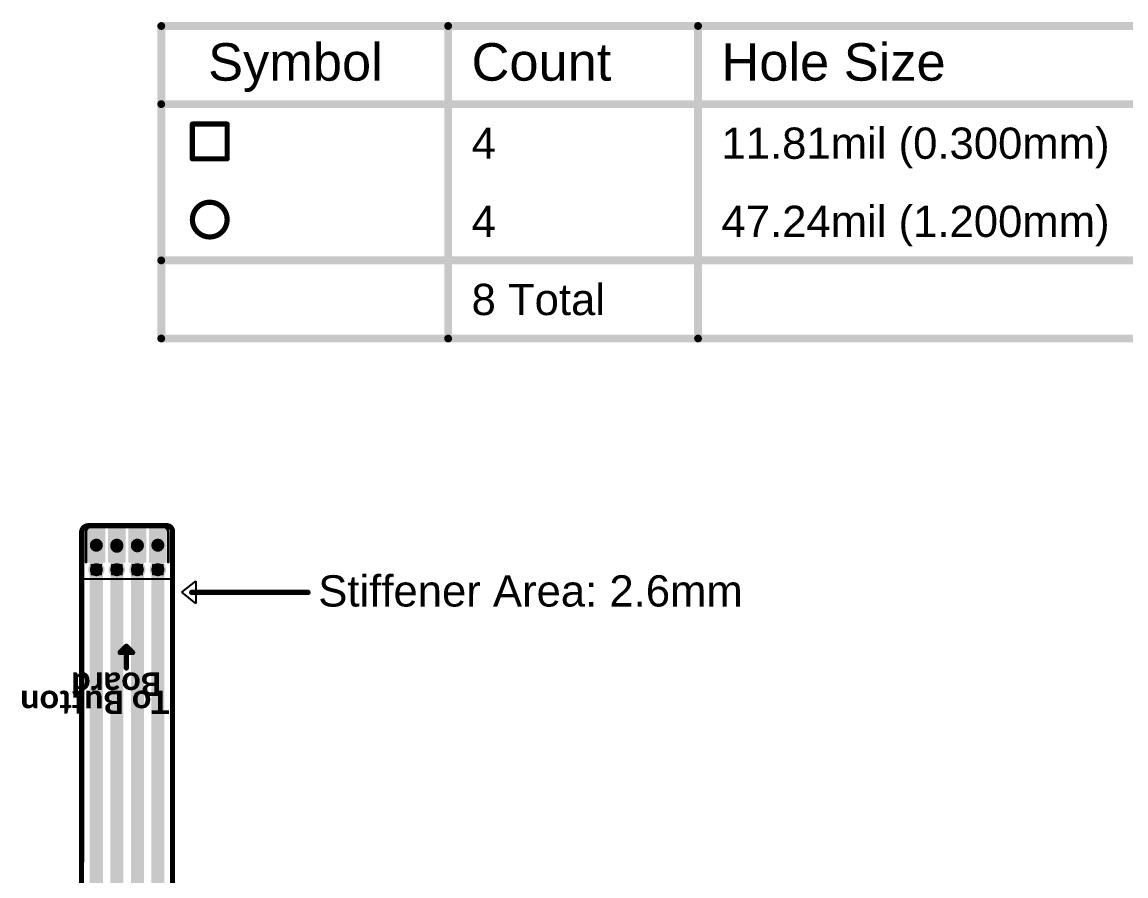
# Model space of a CAD drawing. Header units: inches. Extents: x -1 to 224, y -2 to 82.
# Drawn here: x -0.6 to 53.2, y 39.9 to 81.5 of the extents above; entities that cross this region are included whole.
import ezdxf

# ---------------------------------------------------------------- set-up
doc = ezdxf.new("R2010")
doc.units = ezdxf.units.IN
for name, color, linetype in [('Board Outline', 216, 'Continuous'), ('Bottom Layer', 5, 'Continuous'), ('Bottom Overlay', 54, 'Continuous'), ('Bottom Paste', 16, 'Continuous'), ('Bottom Solder', 6, 'Continuous'), ('Drill Drawing', 1, 'Continuous'), ('Fabrication info', 76, 'Continuous'), ('Top Layer', 1, 'Continuous'), ('Top Overlay', 2, 'Continuous'), ('Top Paste', 8, 'Continuous'), ('Top Solder', 216, 'Continuous'), ('Via Holes', 16, 'Continuous')]:
    doc.layers.add(name, color=color, linetype=linetype)
doc.styles.add('Arial', font='', dxfattribs={"height": 0.2})
doc.styles.add('Calibri_Bold', font='', dxfattribs={"height": 0.2})
doc.styles.get('Arial').set_extended_font_data('Arial')
doc.styles.get('Calibri_Bold').set_extended_font_data('Calibri', bold=True)

# ---------------------------------------------------------------- blocks, each defined once
blk = doc.blocks.new('FPC_1MM_4P___NEW_B_5')
at = {"layer": 'Bottom Layer'}
for points in [[(-1.83500014, 0.8769997699999998), (-1.16499894, 0.8769997699999998), (-1.16499894, -0.62299977), (-1.83500014, -0.62299977)], [(-0.8349996, 0.8769997699999998), (-0.1649984, 0.8769997699999998), (-0.1649984, -0.62299977), (-0.8349996, -0.62299977)], [(0.16500094, 0.8769997699999998), (0.8350021400000001, 0.8769997699999998), (0.8350021400000001, -0.62299977), (0.16500094, -0.62299977)], [(1.16499894, 0.8769997699999998), (1.83500014, 0.8769997699999998), (1.83500014, -0.62299977), (1.16499894, -0.62299977)]]:
    blk.add_hatch(color=5, dxfattribs=at).paths.add_polyline_path(points)
at = {"layer": 'Bottom Paste'}
for points in [[(-1.83500014, 0.8769997699999998), (-1.16499894, 0.8769997699999998), (-1.16499894, -0.62299977), (-1.83500014, -0.62299977)], [(-0.8349996, 0.8769997699999998), (-0.1649984, 0.8769997699999998), (-0.1649984, -0.62299977), (-0.8349996, -0.62299977)], [(0.16500094, 0.8769997699999998), (0.8350021400000001, 0.8769997699999998), (0.8350021400000001, -0.62299977), (0.16500094, -0.62299977)], [(1.16499894, 0.8769997699999998), (1.83500014, 0.8769997699999998), (1.83500014, -0.62299977), (1.16499894, -0.62299977)]]:
    blk.add_hatch(color=16, dxfattribs=at).paths.add_polyline_path(points)
at = {"layer": 'Bottom Solder'}
for points in [[(-1.93660014, 0.97859977), (-1.06339894, 0.97859977), (-1.06339894, -0.72459977), (-1.93660014, -0.72459977)], [(-0.9365995999999999, 0.97859977), (-0.0633984, 0.97859977), (-0.0633984, -0.72459977), (-0.9365995999999999, -0.72459977)], [(0.06340093999999999, 0.97859977), (0.93660214, 0.97859977), (0.93660214, -0.72459977), (0.06340093999999999, -0.72459977)], [(1.06339894, 0.97859977), (1.93660014, 0.97859977), (1.93660014, -0.72459977), (1.06339894, -0.72459977)]]:
    blk.add_hatch(color=6, dxfattribs=at).paths.add_polyline_path(points)
at = {"layer": 'Bottom Overlay'}
for points in [[(-2.0066, 0.9532010399999999, 0.127, 0.127, 0), (-2.0066, -0.508, 0.127, 0.127, 0)], [(2.0066, 0.9532010399999999, 0.127, 0.127, 0), (2.0066, -0.508, 0.127, 0.127, 0)], [(-1.7131411, -0.79563468, 0.127, 0.127, -0.4097912525257469), (-2.0066, -0.508, 0.127, 0.127, 0)], [(2.0066, -0.508, 0.127, 0.127, -0.4097912525257469), (1.7131411, -0.79563468, 0.127, 0.127, 0)], [(1.7131411, -0.79563468, 0.127, 0.127, 0), (-1.7131411, -0.79563468, 0.127, 0.127, 0)]]:
    blk.add_lwpolyline(points, format="xyseb", dxfattribs=at)
for points in [[(-2.03835, 0.9532010399999999, 0.0635, 0.0635, 1), (-1.97485, 0.9532010399999999, 0.0635, 0.0635, 1)], [(1.97485, 0.9532010399999999, 0.0635, 0.0635, 1), (2.03835, 0.9532010399999999, 0.0635, 0.0635, 1)], [(-2.03835, -0.508, 0.0635, 0.0635, 1), (-1.97485, -0.508, 0.0635, 0.0635, 1)], [(-2.03835, -0.508, 0.0635, 0.0635, 1), (-1.97485, -0.508, 0.0635, 0.0635, 1)], [(1.97485, -0.508, 0.0635, 0.0635, 1), (2.03835, -0.508, 0.0635, 0.0635, 1)], [(1.97485, -0.508, 0.0635, 0.0635, 1), (2.03835, -0.508, 0.0635, 0.0635, 1)], [(-1.7448911, -0.79563468, 0.0635, 0.0635, 1), (-1.6813911, -0.79563468, 0.0635, 0.0635, 1)], [(-1.7448911, -0.79563468, 0.0635, 0.0635, 1), (-1.6813911, -0.79563468, 0.0635, 0.0635, 1)], [(1.6813911, -0.79563468, 0.0635, 0.0635, 1), (1.7448911, -0.79563468, 0.0635, 0.0635, 1)], [(1.6813911, -0.79563468, 0.0635, 0.0635, 1), (1.7448911, -0.79563468, 0.0635, 0.0635, 1)]]:
    blk.add_lwpolyline(points, format="xyseb", close=True, dxfattribs=at)

msp = doc.modelspace()

# ---------------------------------------------------------------- hatches: boundary and pattern name
at = {"layer": 'Bottom Layer'}
h = msp.add_hatch(color=5, dxfattribs=at)
edge = h.paths.add_edge_path()
edge.add_arc((3.00472094, 54.82006308), 0.2999994, 0, 360)
h = msp.add_hatch(color=5, dxfattribs=at)
edge = h.paths.add_edge_path()
edge.add_arc((4.00472148, 54.82006308), 0.2999994, 0, 360)
h = msp.add_hatch(color=5, dxfattribs=at)
edge = h.paths.add_edge_path()
edge.add_arc((5.00472202, 54.82006308), 0.2999994, 0, 360)
h = msp.add_hatch(color=5, dxfattribs=at)
edge = h.paths.add_edge_path()
edge.add_arc((6.00472002, 54.82006308), 0.2999994, 0, 360)
at = {"layer": 'Bottom Solder'}
h = msp.add_hatch(color=6, dxfattribs=at)
edge = h.paths.add_edge_path()
edge.add_arc((3.00472094, 54.82006308), 0.4015993999999999, 0, 360)
h = msp.add_hatch(color=6, dxfattribs=at)
edge = h.paths.add_edge_path()
edge.add_arc((4.00472148, 54.82006308), 0.4015993999999999, 0, 360)
h = msp.add_hatch(color=6, dxfattribs=at)
edge = h.paths.add_edge_path()
edge.add_arc((5.00472202, 54.82006308), 0.4015993999999999, 0, 360)
h = msp.add_hatch(color=6, dxfattribs=at)
edge = h.paths.add_edge_path()
edge.add_arc((6.00472002, 54.82006308), 0.4015993999999999, 0, 360)
at = {"layer": 'Top Layer'}
for points in [[(2.66972034, 56.76386285), (3.33972154, 56.76386285), (3.33972154, 55.26386331), (2.66972034, 55.26386331)], [(3.66972088, 56.76386285), (4.33972208, 56.76386285), (4.33972208, 55.26386331), (3.66972088, 55.26386331)], [(4.669721419999999, 56.76386285), (5.33972262, 56.76386285), (5.33972262, 55.26386331), (4.669721419999999, 55.26386331)], [(5.66971942, 56.76386285), (6.33972062, 56.76386285), (6.33972062, 55.26386331), (5.66971942, 55.26386331)]]:
    msp.add_hatch(color=1, dxfattribs=at).paths.add_polyline_path(points)
h = msp.add_hatch(color=1, dxfattribs=at)
edge = h.paths.add_edge_path()
edge.add_arc((3.00472094, 54.82006308), 0.2999994, 0, 360)
h = msp.add_hatch(color=1, dxfattribs=at)
edge = h.paths.add_edge_path()
edge.add_arc((4.00472148, 54.82006308), 0.2999994, 0, 360)
h = msp.add_hatch(color=1, dxfattribs=at)
edge = h.paths.add_edge_path()
edge.add_arc((5.00472202, 54.82006308), 0.2999994, 0, 360)
h = msp.add_hatch(color=1, dxfattribs=at)
edge = h.paths.add_edge_path()
edge.add_arc((6.00472002, 54.82006308), 0.2999994, 0, 360)
at = {"layer": 'Top Paste'}
for points in [[(2.66972034, 56.76386285), (3.33972154, 56.76386285), (3.33972154, 55.26386331), (2.66972034, 55.26386331)], [(3.66972088, 56.76386285), (4.33972208, 56.76386285), (4.33972208, 55.26386331), (3.66972088, 55.26386331)], [(4.669721419999999, 56.76386285), (5.33972262, 56.76386285), (5.33972262, 55.26386331), (4.669721419999999, 55.26386331)], [(5.66971942, 56.76386285), (6.33972062, 56.76386285), (6.33972062, 55.26386331), (5.66971942, 55.26386331)]]:
    msp.add_hatch(color=8, dxfattribs=at).paths.add_polyline_path(points)
at = {"layer": 'Top Solder'}
for points in [[(2.56812034, 56.86546284999999), (3.44132154, 56.86546284999999), (3.44132154, 55.16226331), (2.56812034, 55.16226331)], [(3.568120879999999, 56.86546284999999), (4.441322079999999, 56.86546284999999), (4.441322079999999, 55.16226331), (3.568120879999999, 55.16226331)], [(4.56812142, 56.86546284999999), (5.44132262, 56.86546284999999), (5.44132262, 55.16226331), (4.56812142, 55.16226331)], [(5.568119419999999, 56.86546284999999), (6.44132062, 56.86546284999999), (6.44132062, 55.16226331), (5.568119419999999, 55.16226331)]]:
    msp.add_hatch(color=216, dxfattribs=at).paths.add_polyline_path(points)
h = msp.add_hatch(color=216, dxfattribs=at)
edge = h.paths.add_edge_path()
edge.add_arc((3.00472094, 54.82006308), 0.4015993999999999, 0, 360)
h = msp.add_hatch(color=216, dxfattribs=at)
edge = h.paths.add_edge_path()
edge.add_arc((4.00472148, 54.82006308), 0.4015993999999999, 0, 360)
h = msp.add_hatch(color=216, dxfattribs=at)
edge = h.paths.add_edge_path()
edge.add_arc((5.00472202, 54.82006308), 0.4015993999999999, 0, 360)
h = msp.add_hatch(color=216, dxfattribs=at)
edge = h.paths.add_edge_path()
edge.add_arc((6.00472002, 54.82006308), 0.4015993999999999, 0, 360)
at = {"layer": 'Via Holes'}
h = msp.add_hatch(color=7, dxfattribs=at)
edge = h.paths.add_edge_path()
edge.add_arc((3.00472094, 54.82006308), 0.1499997, 0, 360)
h = msp.add_hatch(color=7, dxfattribs=at)
edge = h.paths.add_edge_path()
edge.add_arc((4.00472148, 54.82006308), 0.1499997, 0, 360)
h = msp.add_hatch(color=7, dxfattribs=at)
edge = h.paths.add_edge_path()
edge.add_arc((5.00472202, 54.82006308), 0.1499997, 0, 360)
h = msp.add_hatch(color=7, dxfattribs=at)
edge = h.paths.add_edge_path()
edge.add_arc((6.00472002, 54.82006308), 0.1499997, 0, 360)

# ---------------------------------------------------------------- linework, layer by layer
at = {"layer": 'Board Outline'}
for points in [[(2.28888036, 56.64405232, 0.254, 0.254, -0.4097912525257468), (2.6033857, 56.96492544, 0.254, 0.254, 0)], [(2.6033857, 56.96492544, 0.254, 0.254, 0), (6.4416559, 56.96492544, 0.254, 0.254, 0)], [(6.4416559, 56.96696252, 0.254, 0.254, -0.4097912525257467), (6.722242079999999, 56.68069436, 0.254, 0.254, 0)], [(2.27333048, 6.1700664, 0.254, 0.254, 0), (2.28888036, 56.64406502, 0.254, 0.254, 0)], [(6.72162232, 6.1700664, 0.254, 0.254, 0), (6.72162994, 56.68006697999999, 0.254, 0.254, 0)]]:
    msp.add_lwpolyline(points, format="xyseb", dxfattribs=at)
for points in [[(2.5398857, 56.96492544, 0.127, 0.127, 1), (2.6668857, 56.96492544, 0.127, 0.127, 1)], [(2.5398857, 56.96492544, 0.127, 0.127, 1), (2.6668857, 56.96492544, 0.127, 0.127, 1)], [(6.3781559, 56.96696252, 0.127, 0.127, 1), (6.5051559, 56.96696252, 0.127, 0.127, 1)], [(6.3781559, 56.96492544, 0.127, 0.127, 1), (6.5051559, 56.96492544, 0.127, 0.127, 1)], [(2.22538036, 56.64406502, 0.127, 0.127, 1), (2.35238036, 56.64406502, 0.127, 0.127, 1)], [(2.22538036, 56.64405232, 0.127, 0.127, 1), (2.35238036, 56.64405232, 0.127, 0.127, 1)], [(6.658129939999999, 56.68006697999999, 0.127, 0.127, 1), (6.78512994, 56.68006697999999, 0.127, 0.127, 1)], [(6.658742079999999, 56.68069436, 0.127, 0.127, 1), (6.785742079999999, 56.68069436, 0.127, 0.127, 1)]]:
    msp.add_lwpolyline(points, format="xyseb", close=True, dxfattribs=at)
at = {"layer": 'Bottom Layer'}
for points in [[(3.00472094, 54.82006308, 0.635, 0.635, 0), (3.00472094, 56.01386308, 0.635, 0.635, 0)], [(4.00472148, 54.82006308, 0.635, 0.635, 0), (4.00472148, 55.96306054, 0.635, 0.635, 0)], [(4.00471894, 56.01386308, 0.508, 0.508, 0), (4.00472148, 56.01386054, 0.508, 0.508, 0)], [(5.00472202, 54.82006308, 0.635, 0.635, 0), (5.00472202, 55.98672572, 0.635, 0.635, 0)], [(6.00472002, 54.82006308, 0.635, 0.635, 0), (6.00472002, 56.01386308, 0.635, 0.635, 0)], [(3.00471332, 4.414502219999999, 0.635, 0.635, 0), (3.00472348, 54.82006308, 0.635, 0.635, 0)], [(4.00471894, 54.82006308, 0.635, 0.635, 0), (4.00472148, 3.14058808, 0.635, 0.635, 0)], [(5.004719479999999, 4.865458899999999, 0.635, 0.635, 0), (5.00472964, 54.82006308, 0.635, 0.635, 0)], [(6.0047124, 4.44539116, 0.635, 0.635, 0), (6.004722559999999, 54.82006308, 0.635, 0.635, 0)]]:
    msp.add_lwpolyline(points, format="xyseb", dxfattribs=at)
for points in [[(2.84597094, 56.01386308, 0.3175, 0.3175, 1), (3.16347094, 56.01386308, 0.3175, 0.3175, 1)], [(3.84597148, 55.96306054, 0.3175, 0.3175, 1), (4.16347148, 55.96306054, 0.3175, 0.3175, 1)], [(3.87771894, 56.01386308, 0.254, 0.254, 1), (4.13171894, 56.01386308, 0.254, 0.254, 1)], [(3.87772148, 56.01386054, 0.254, 0.254, 1), (4.13172148, 56.01386054, 0.254, 0.254, 1)], [(4.84597202, 55.98672572, 0.3175, 0.3175, 1), (5.163472019999999, 55.98672572, 0.3175, 0.3175, 1)], [(5.84597002, 56.01386308, 0.3175, 0.3175, 1), (6.163470019999999, 56.01386308, 0.3175, 0.3175, 1)], [(2.84597094, 54.82006308, 0.3175, 0.3175, 1), (3.16347094, 54.82006308, 0.3175, 0.3175, 1)], [(2.84597348, 54.82006308, 0.3175, 0.3175, 1), (3.16347348, 54.82006308, 0.3175, 0.3175, 1)], [(3.84596894, 54.82006308, 0.3175, 0.3175, 1), (4.16346894, 54.82006308, 0.3175, 0.3175, 1)], [(3.84597148, 54.82006308, 0.3175, 0.3175, 1), (4.16347148, 54.82006308, 0.3175, 0.3175, 1)], [(4.84597202, 54.82006308, 0.3175, 0.3175, 1), (5.163472019999999, 54.82006308, 0.3175, 0.3175, 1)], [(4.845979639999999, 54.82006308, 0.3175, 0.3175, 1), (5.16347964, 54.82006308, 0.3175, 0.3175, 1)], [(5.84597002, 54.82006308, 0.3175, 0.3175, 1), (6.163470019999999, 54.82006308, 0.3175, 0.3175, 1)], [(5.84597256, 54.82006308, 0.3175, 0.3175, 1), (6.16347256, 54.82006308, 0.3175, 0.3175, 1)]]:
    msp.add_lwpolyline(points, format="xyseb", close=True, dxfattribs=at)
at = {"layer": 'Drill Drawing'}
for points in [[(6.17162088, 81.3321589, 0.3809999999999999, 0.3809999999999999, 0), (223.78957274, 81.3321589, 0.3809999999999999, 0.3809999999999999, 0)], [(6.17162088, 66.09215889999999, 0.3809999999999999, 0.3809999999999999, 0), (6.17162088, 81.3321589, 0.3809999999999999, 0.3809999999999999, 0)], [(20.16386366, 66.09215889999999, 0.3809999999999999, 0.3809999999999999, 0), (20.16386366, 81.3321589, 0.3809999999999999, 0.3809999999999999, 0)], [(32.35282328, 66.09215889999999, 0.3809999999999999, 0.3809999999999999, 0), (32.35282328, 81.3321589, 0.3809999999999999, 0.3809999999999999, 0)], [(6.17162088, 77.5221589, 0.3809999999999999, 0.3809999999999999, 0), (223.78957274, 77.5221589, 0.3809999999999999, 0.3809999999999999, 0)], [(7.69033006, 76.54849054, 0.254, 0.254, 0), (9.3836617, 76.54849054, 0.254, 0.254, 0)], [(7.69033006, 74.85515889999999, 0.254, 0.254, 0), (7.69033006, 76.54849054, 0.254, 0.254, 0)], [(9.3836617, 74.85515889999999, 0.254, 0.254, 0), (9.3836617, 76.54849054, 0.254, 0.254, 0)], [(7.69033006, 74.85515889999999, 0.254, 0.254, 0), (9.3836617, 74.85515889999999, 0.254, 0.254, 0)], [(6.17162088, 69.9021589, 0.3809999999999999, 0.3809999999999999, 0), (223.78957274, 69.9021589, 0.3809999999999999, 0.3809999999999999, 0)], [(6.17162088, 66.09215889999999, 0.3809999999999999, 0.3809999999999999, 0), (223.78957274, 66.09215889999999, 0.3809999999999999, 0.3809999999999999, 0)], [(2.75072094, 55.07406307999999, 0.0508, 0.0508, 0), (3.25872094, 55.07406307999999, 0.0508, 0.0508, 0)], [(2.75072094, 54.56606307999999, 0.0508, 0.0508, 0), (2.75072094, 55.07406307999999, 0.0508, 0.0508, 0)], [(3.25872094, 54.56606307999999, 0.0508, 0.0508, 0), (3.25872094, 55.07406307999999, 0.0508, 0.0508, 0)], [(3.75072148, 55.07406307999999, 0.0508, 0.0508, 0), (4.258721479999999, 55.07406307999999, 0.0508, 0.0508, 0)], [(3.75072148, 54.56606307999999, 0.0508, 0.0508, 0), (3.75072148, 55.07406307999999, 0.0508, 0.0508, 0)], [(4.258721479999999, 54.56606307999999, 0.0508, 0.0508, 0), (4.258721479999999, 55.07406307999999, 0.0508, 0.0508, 0)], [(4.75072202, 55.07406307999999, 0.0508, 0.0508, 0), (5.25872202, 55.07406307999999, 0.0508, 0.0508, 0)], [(4.75072202, 54.56606307999999, 0.0508, 0.0508, 0), (4.75072202, 55.07406307999999, 0.0508, 0.0508, 0)], [(5.25872202, 54.56606307999999, 0.0508, 0.0508, 0), (5.25872202, 55.07406307999999, 0.0508, 0.0508, 0)], [(5.75072002, 55.07406307999999, 0.0508, 0.0508, 0), (6.258720019999999, 55.07406307999999, 0.0508, 0.0508, 0)], [(5.75072002, 54.56606307999999, 0.0508, 0.0508, 0), (5.75072002, 55.07406307999999, 0.0508, 0.0508, 0)], [(6.258720019999999, 54.56606307999999, 0.0508, 0.0508, 0), (6.258720019999999, 55.07406307999999, 0.0508, 0.0508, 0)], [(2.75072094, 54.56606307999999, 0.0508, 0.0508, 0), (3.25872094, 54.56606307999999, 0.0508, 0.0508, 0)], [(3.75072148, 54.56606307999999, 0.0508, 0.0508, 0), (4.258721479999999, 54.56606307999999, 0.0508, 0.0508, 0)], [(4.75072202, 54.56606307999999, 0.0508, 0.0508, 0), (5.25872202, 54.56606307999999, 0.0508, 0.0508, 0)], [(5.75072002, 54.56606307999999, 0.0508, 0.0508, 0), (6.258720019999999, 54.56606307999999, 0.0508, 0.0508, 0)]]:
    msp.add_lwpolyline(points, format="xyseb", dxfattribs=at)
for points in [[(6.07637088, 81.3321589, 0.1905, 0.1905, 1), (6.26687088, 81.3321589, 0.1905, 0.1905, 1)], [(6.07637088, 81.3321589, 0.1905, 0.1905, 1), (6.26687088, 81.3321589, 0.1905, 0.1905, 1)], [(20.06861366, 81.3321589, 0.1905, 0.1905, 1), (20.25911366, 81.3321589, 0.1905, 0.1905, 1)], [(32.25757328, 81.3321589, 0.1905, 0.1905, 1), (32.44807328, 81.3321589, 0.1905, 0.1905, 1)], [(6.07637088, 77.5221589, 0.1905, 0.1905, 1), (6.26687088, 77.5221589, 0.1905, 0.1905, 1)], [(7.62683006, 76.54849054, 0.127, 0.127, 1), (7.753830059999999, 76.54849054, 0.127, 0.127, 1)], [(7.62683006, 76.54849054, 0.127, 0.127, 1), (7.753830059999999, 76.54849054, 0.127, 0.127, 1)], [(9.3201617, 76.54849054, 0.127, 0.127, 1), (9.447161699999999, 76.54849054, 0.127, 0.127, 1)], [(9.3201617, 76.54849054, 0.127, 0.127, 1), (9.447161699999999, 76.54849054, 0.127, 0.127, 1)], [(7.62683006, 74.85515889999999, 0.127, 0.127, 1), (7.753830059999999, 74.85515889999999, 0.127, 0.127, 1)], [(7.62683006, 74.85515889999999, 0.127, 0.127, 1), (7.753830059999999, 74.85515889999999, 0.127, 0.127, 1)], [(9.3201617, 74.85515889999999, 0.127, 0.127, 1), (9.447161699999999, 74.85515889999999, 0.127, 0.127, 1)], [(9.3201617, 74.85515889999999, 0.127, 0.127, 1), (9.447161699999999, 74.85515889999999, 0.127, 0.127, 1)], [(9.3836617, 71.89182471999999, 0.254, 0.254, 1), (7.69033006, 71.89182471999999, 0.254, 0.254, 1)], [(7.62683006, 71.89182471999999, 0.127, 0.127, 1), (7.753830059999999, 71.89182471999999, 0.127, 0.127, 1)], [(9.3201617, 71.89182471999999, 0.127, 0.127, 1), (9.447161699999999, 71.89182471999999, 0.127, 0.127, 1)], [(6.07637088, 69.9021589, 0.1905, 0.1905, 1), (6.26687088, 69.9021589, 0.1905, 0.1905, 1)], [(6.07637088, 66.09215889999999, 0.1905, 0.1905, 1), (6.26687088, 66.09215889999999, 0.1905, 0.1905, 1)], [(6.07637088, 66.09215889999999, 0.1905, 0.1905, 1), (6.26687088, 66.09215889999999, 0.1905, 0.1905, 1)], [(20.06861366, 66.09215889999999, 0.1905, 0.1905, 1), (20.25911366, 66.09215889999999, 0.1905, 0.1905, 1)], [(32.25757328, 66.09215889999999, 0.1905, 0.1905, 1), (32.44807328, 66.09215889999999, 0.1905, 0.1905, 1)], [(2.73802094, 55.07406307999999, 0.0254, 0.0254, 1), (2.76342094, 55.07406307999999, 0.0254, 0.0254, 1)], [(2.73802094, 55.07406307999999, 0.0254, 0.0254, 1), (2.76342094, 55.07406307999999, 0.0254, 0.0254, 1)], [(3.24602094, 55.07406307999999, 0.0254, 0.0254, 1), (3.27142094, 55.07406307999999, 0.0254, 0.0254, 1)], [(3.24602094, 55.07406307999999, 0.0254, 0.0254, 1), (3.27142094, 55.07406307999999, 0.0254, 0.0254, 1)], [(3.73802148, 55.07406307999999, 0.0254, 0.0254, 1), (3.76342148, 55.07406307999999, 0.0254, 0.0254, 1)], [(3.73802148, 55.07406307999999, 0.0254, 0.0254, 1), (3.76342148, 55.07406307999999, 0.0254, 0.0254, 1)], [(4.24602148, 55.07406307999999, 0.0254, 0.0254, 1), (4.27142148, 55.07406307999999, 0.0254, 0.0254, 1)], [(4.24602148, 55.07406307999999, 0.0254, 0.0254, 1), (4.27142148, 55.07406307999999, 0.0254, 0.0254, 1)], [(4.73802202, 55.07406307999999, 0.0254, 0.0254, 1), (4.763422019999999, 55.07406307999999, 0.0254, 0.0254, 1)], [(4.73802202, 55.07406307999999, 0.0254, 0.0254, 1), (4.763422019999999, 55.07406307999999, 0.0254, 0.0254, 1)], [(5.24602202, 55.07406307999999, 0.0254, 0.0254, 1), (5.27142202, 55.07406307999999, 0.0254, 0.0254, 1)], [(5.24602202, 55.07406307999999, 0.0254, 0.0254, 1), (5.27142202, 55.07406307999999, 0.0254, 0.0254, 1)], [(5.73802002, 55.07406307999999, 0.0254, 0.0254, 1), (5.76342002, 55.07406307999999, 0.0254, 0.0254, 1)], [(5.73802002, 55.07406307999999, 0.0254, 0.0254, 1), (5.76342002, 55.07406307999999, 0.0254, 0.0254, 1)], [(6.24602002, 55.07406307999999, 0.0254, 0.0254, 1), (6.27142002, 55.07406307999999, 0.0254, 0.0254, 1)], [(6.24602002, 55.07406307999999, 0.0254, 0.0254, 1), (6.27142002, 55.07406307999999, 0.0254, 0.0254, 1)], [(2.73802094, 54.56606307999999, 0.0254, 0.0254, 1), (2.76342094, 54.56606307999999, 0.0254, 0.0254, 1)], [(2.73802094, 54.56606307999999, 0.0254, 0.0254, 1), (2.76342094, 54.56606307999999, 0.0254, 0.0254, 1)], [(3.24602094, 54.56606307999999, 0.0254, 0.0254, 1), (3.27142094, 54.56606307999999, 0.0254, 0.0254, 1)], [(3.24602094, 54.56606307999999, 0.0254, 0.0254, 1), (3.27142094, 54.56606307999999, 0.0254, 0.0254, 1)], [(3.73802148, 54.56606307999999, 0.0254, 0.0254, 1), (3.76342148, 54.56606307999999, 0.0254, 0.0254, 1)], [(3.73802148, 54.56606307999999, 0.0254, 0.0254, 1), (3.76342148, 54.56606307999999, 0.0254, 0.0254, 1)], [(4.24602148, 54.56606307999999, 0.0254, 0.0254, 1), (4.27142148, 54.56606307999999, 0.0254, 0.0254, 1)], [(4.24602148, 54.56606307999999, 0.0254, 0.0254, 1), (4.27142148, 54.56606307999999, 0.0254, 0.0254, 1)], [(4.73802202, 54.56606307999999, 0.0254, 0.0254, 1), (4.763422019999999, 54.56606307999999, 0.0254, 0.0254, 1)], [(4.73802202, 54.56606307999999, 0.0254, 0.0254, 1), (4.763422019999999, 54.56606307999999, 0.0254, 0.0254, 1)], [(5.24602202, 54.56606307999999, 0.0254, 0.0254, 1), (5.27142202, 54.56606307999999, 0.0254, 0.0254, 1)], [(5.24602202, 54.56606307999999, 0.0254, 0.0254, 1), (5.27142202, 54.56606307999999, 0.0254, 0.0254, 1)], [(5.73802002, 54.56606307999999, 0.0254, 0.0254, 1), (5.76342002, 54.56606307999999, 0.0254, 0.0254, 1)], [(5.73802002, 54.56606307999999, 0.0254, 0.0254, 1), (5.76342002, 54.56606307999999, 0.0254, 0.0254, 1)], [(6.24602002, 54.56606307999999, 0.0254, 0.0254, 1), (6.27142002, 54.56606307999999, 0.0254, 0.0254, 1)], [(6.24602002, 54.56606307999999, 0.0254, 0.0254, 1), (6.27142002, 54.56606307999999, 0.0254, 0.0254, 1)]]:
    msp.add_lwpolyline(points, format="xyseb", close=True, dxfattribs=at)
at = {"layer": 'Fabrication info'}
for p, q in [((2.2880447, 56.76858852), (2.33131614, 56.87305618)), ((2.2880447, 54.36645971999999), (2.2880447, 56.76858852)), ((2.33131614, 56.87305618), (2.41127026, 56.9530103)), ((2.41127026, 56.9530103), (2.51573792, 56.99628428)), ((2.51573792, 56.99628428), (6.406896, 56.99628428)), ((6.406896, 56.99628428), (6.40689854, 56.9962792)), ((6.40689854, 56.9962792), (6.40690108, 56.99628173999999)), ((6.40690108, 56.99628173999999), (6.524464979999999, 56.97350302)), ((6.524464979999999, 56.97350302), (6.58505414, 56.94840781999999)), ((6.58505414, 56.94840781999999), (6.67352742, 56.85993454)), ((6.67352742, 56.85993454), (6.721406419999999, 56.74433913999999)), ((6.721406419999999, 56.74433913999999), (6.72140134, 56.68177894)), ((6.72140134, 56.68177894), (6.721406419999999, 54.36645971999999)), ((6.721406419999999, 54.36645971999999), (2.2880447, 54.36645971999999)), ((7.17017616, 53.72773862), (7.85597362, 54.26113607999999)), ((7.85597362, 54.26113607999999), (7.85597616, 53.32133608)), ((7.85597616, 53.16893607999999), (7.17017616, 53.72773862)), ((7.85597616, 53.32133608), (7.85597616, 53.16893607999999))]:
    msp.add_line(p, q, dxfattribs=at)
msp.add_lwpolyline([(7.65277616, 53.71503608, 0.254, 0.254, 0), (13.32967616, 53.71503608, 0.254, 0.254, 0)], format="xyseb", dxfattribs=at)
for points in [[(7.58927616, 53.71503608, 0.127, 0.127, 1), (7.71627616, 53.71503608, 0.127, 0.127, 1)], [(13.26617616, 53.71503608, 0.127, 0.127, 1), (13.39317616, 53.71503608, 0.127, 0.127, 1)]]:
    msp.add_lwpolyline(points, format="xyseb", close=True, dxfattribs=at)
at = {"layer": 'Top Layer'}
for points in [[(3.00472094, 54.82006308, 0.635, 0.635, 0), (3.00472094, 56.01386308, 0.635, 0.635, 0)], [(4.00472148, 54.82006308, 0.635, 0.635, 0), (4.00472148, 56.01386308, 0.635, 0.635, 0)], [(5.00472202, 54.82006308, 0.635, 0.635, 0), (5.00472202, 56.01386308, 0.635, 0.635, 0)], [(6.00472002, 54.82006308, 0.635, 0.635, 0), (6.00472002, 56.01386308, 0.635, 0.635, 0)], [(3.00471332, 4.865458899999999, 0.635, 0.635, 0), (3.00472348, 54.82006308, 0.635, 0.635, 0)], [(4.00472148, 3.14058808, 0.635, 0.635, 0), (4.004731639999999, 54.82006308, 0.635, 0.635, 0)], [(5.004714399999999, 4.865458899999999, 0.635, 0.635, 0), (5.00472456, 54.82006308, 0.635, 0.635, 0)], [(6.0047124, 4.865458899999999, 0.635, 0.635, 0), (6.004722559999999, 54.82006308, 0.635, 0.635, 0)]]:
    msp.add_lwpolyline(points, format="xyseb", dxfattribs=at)
for points in [[(2.84597094, 56.01386308, 0.3175, 0.3175, 1), (3.16347094, 56.01386308, 0.3175, 0.3175, 1)], [(3.84597148, 56.01386308, 0.3175, 0.3175, 1), (4.16347148, 56.01386308, 0.3175, 0.3175, 1)], [(4.84597202, 56.01386308, 0.3175, 0.3175, 1), (5.163472019999999, 56.01386308, 0.3175, 0.3175, 1)], [(5.84597002, 56.01386308, 0.3175, 0.3175, 1), (6.163470019999999, 56.01386308, 0.3175, 0.3175, 1)], [(2.84597094, 54.82006308, 0.3175, 0.3175, 1), (3.16347094, 54.82006308, 0.3175, 0.3175, 1)], [(2.84597348, 54.82006308, 0.3175, 0.3175, 1), (3.16347348, 54.82006308, 0.3175, 0.3175, 1)], [(3.84597148, 54.82006308, 0.3175, 0.3175, 1), (4.16347148, 54.82006308, 0.3175, 0.3175, 1)], [(3.84598164, 54.82006308, 0.3175, 0.3175, 1), (4.16348164, 54.82006308, 0.3175, 0.3175, 1)], [(4.84597202, 54.82006308, 0.3175, 0.3175, 1), (5.163472019999999, 54.82006308, 0.3175, 0.3175, 1)], [(4.845974559999999, 54.82006308, 0.3175, 0.3175, 1), (5.16347456, 54.82006308, 0.3175, 0.3175, 1)], [(5.84597002, 54.82006308, 0.3175, 0.3175, 1), (6.163470019999999, 54.82006308, 0.3175, 0.3175, 1)], [(5.84597256, 54.82006308, 0.3175, 0.3175, 1), (6.16347256, 54.82006308, 0.3175, 0.3175, 1)]]:
    msp.add_lwpolyline(points, format="xyseb", close=True, dxfattribs=at)
at = {"layer": 'Top Overlay'}
for points in [[(4.16413696, 50.78146307999999, 0.254, 0.254, 0), (4.46893696, 51.08626307999999, 0.254, 0.254, 0)], [(4.46893696, 50.02665889999999, 0.254, 0.254, 0), (4.46893696, 51.08626307999999, 0.254, 0.254, 0)], [(4.46893696, 51.08626307999999, 0.254, 0.254, 0), (4.77373696, 50.78146307999999, 0.254, 0.254, 0)], [(4.16413696, 50.78146307999999, 0.254, 0.254, 0), (4.77373696, 50.78146307999999, 0.254, 0.254, 0)]]:
    msp.add_lwpolyline(points, format="xyseb", dxfattribs=at)
for points in [[(4.405436959999999, 51.08626307999999, 0.127, 0.127, 1), (4.53243696, 51.08626307999999, 0.127, 0.127, 1)], [(4.405436959999999, 51.08626307999999, 0.127, 0.127, 1), (4.53243696, 51.08626307999999, 0.127, 0.127, 1)], [(4.405436959999999, 51.08626307999999, 0.127, 0.127, 1), (4.53243696, 51.08626307999999, 0.127, 0.127, 1)], [(4.10063696, 50.78146307999999, 0.127, 0.127, 1), (4.22763696, 50.78146307999999, 0.127, 0.127, 1)], [(4.10063696, 50.78146307999999, 0.127, 0.127, 1), (4.22763696, 50.78146307999999, 0.127, 0.127, 1)], [(4.71023696, 50.78146307999999, 0.127, 0.127, 1), (4.83723696, 50.78146307999999, 0.127, 0.127, 1)], [(4.71023696, 50.78146307999999, 0.127, 0.127, 1), (4.83723696, 50.78146307999999, 0.127, 0.127, 1)], [(4.405436959999999, 50.02665889999999, 0.127, 0.127, 1), (4.53243696, 50.02665889999999, 0.127, 0.127, 1)]]:
    msp.add_lwpolyline(points, format="xyseb", close=True, dxfattribs=at)

# ---------------------------------------------------------------- block references
at = {"rotation": 180}
msp.add_blockref('FPC_1MM_4P___NEW_B_5', (4.50472048, 56.14086308), dxfattribs=at)

# ---------------------------------------------------------------- texts
at = {"layer": 'Drill Drawing', "style": 'Arial'}
for s, height, p in [('Symbol', 1.8288, (8.457620879999999, 78.6651589)), ('Count', 1.8288, (21.30686366, 78.6651589)), ('Hole Size', 1.8288, (33.49582328, 78.6651589)), ('11.81mil (0.300mm)', 1.524, (33.49582328, 74.85515889999999)), ('4', 1.524, (21.30686366, 74.85515889999999)), ('4', 1.524, (21.30686366, 71.0451589)), ('47.24mil (1.200mm)', 1.524, (33.49582328, 71.0451589)), ('8 Total', 1.524, (21.30686366, 67.2351589))]:
    msp.add_text(s, height=height, dxfattribs=at).set_placement(p)
at = {"layer": 'Fabrication info', "style": 'Arial'}
msp.add_text('Stiffener Area: 2.6mm', height=1.524, rotation=360, dxfattribs=at).set_placement((13.82972088, 53.02385889999999))
at = {"layer": 'Top Overlay', "style": 'Calibri_Bold'}
for s, p in [(' Board', (6.55897596, 49.80904693999999)), ('To Button', (6.55897596, 48.91936368))]:
    msp.add_text(s, height=1.143, rotation=180, dxfattribs=at).set_placement(p)

doc.saveas('drawing.dxf')
